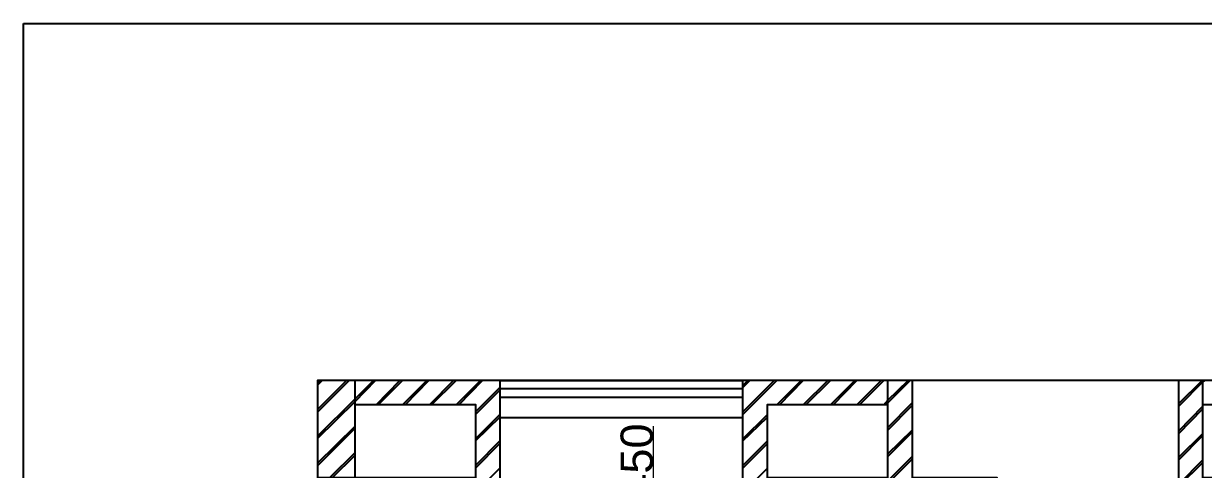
# Model space of a CAD drawing. Header units: millimetres. Extents: x 68955 to 118645, y -193284 to 16474.
# Drawn here: x 78232 to 85534, y -114362 to -111606 of the extents above; entities that cross this region are included whole.
import ezdxf

# ---------------------------------------------------------------- set-up
doc = ezdxf.new("R2010")
doc.units = ezdxf.units.MM
for name, color, linetype, true_color in [('PDF7_0', 7, 'Continuous', 0x535353), ('PDF7_coloum', 7, 'Continuous', 0x767676), ('PDF7_furniture', 7, 'Continuous', 0xab5246), ('PDF7_plan', 7, 'Continuous', 0x989898), ('PDF7_window', 7, 'Continuous', 0x535353)]:
    doc.layers.add(name, color=color, linetype=linetype, true_color=true_color)
doc.layers.add('PDF7_Text', color=7, linetype='Continuous')
doc.styles.add('PDF Arial', font='arial.ttf')

msp = doc.modelspace()

# ---------------------------------------------------------------- linework, layer by layer
at = {"layer": 'PDF7_0', "color": 7, "lineweight": 25}
msp.add_lwpolyline([(78232.3, -111605.675), (97000.499, -111605.675), (97000.499, -128432.9), (78232.3, -128432.9)], close=True, dxfattribs=at)
at = {"layer": 'PDF7_coloum', "lineweight": 25}
for points in [[(80050.686, -113824.515), (80067.031, -113812.256)], [(80050.686, -113992.052), (80230.481, -113812.256)], [(80050.686, -114155.502), (80283.603, -113926.672), (80398.018, -113812.256)], [(80050.686, -113840.86), (80079.29, -113812.256)], [(80050.686, -114008.397), (80246.826, -113812.256)], [(80050.686, -114171.847), (80283.603, -113943.017), (80410.277, -113812.256)], [(80414.363, -113963.448), (80561.469, -113812.256)], [(80426.622, -113963.448), (80577.814, -113812.256)], [(80577.814, -113963.448), (80729.005, -113812.256)], [(80594.159, -113963.448), (80741.264, -113812.256)], [(80745.35, -113963.448), (80892.456, -113812.256)], [(80757.609, -113963.448), (80908.801, -113812.256)], [(80908.801, -113963.448), (81059.993, -113812.256)], [(80925.146, -113963.448), (81072.251, -113812.256)], [(82682.238, -113844.947), (82714.928, -113812.256)], [(82682.238, -114008.397), (82878.379, -113812.256)], [(82682.238, -113857.205), (82727.187, -113812.256)], [(82682.238, -114024.742), (82894.724, -113812.256)], [(82894.724, -113963.448), (83045.916, -113812.256)], [(82911.069, -113963.448), (83058.174, -113812.256)], [(83058.174, -113963.448), (83209.366, -113812.256)], [(83074.52, -113963.448), (83225.711, -113812.256)], [(83225.711, -113963.448), (83376.903, -113812.256)], [(83242.056, -113963.448), (83389.162, -113812.256)], [(83389.162, -113963.448), (83540.353, -113812.256)], [(83405.507, -113963.448), (83556.698, -113812.256)], [(83556.698, -113963.448), (83581.216, -113934.844), (83707.89, -113812.256)], [(83573.043, -113963.448), (83581.216, -113951.189), (83720.149, -113812.256)], [(85383.257, -113955.276), (85526.276, -113812.256)], [(85542.622, -113812.256), (85530.363, -113820.429), (85383.257, -113971.621)], [(81031.389, -114004.311), (81182.58, -113853.119)], [(81031.389, -114020.656), (81182.58, -113869.464)], [(83581.216, -114102.381), (83732.408, -113951.189)], [(83581.216, -114118.726), (83732.408, -113967.534)], [(85383.257, -114122.812), (85530.363, -113971.621)], [(81031.389, -114171.847), (81182.58, -114020.656)], [(81031.389, -114184.106), (81182.58, -114037.001)], [(82682.238, -114175.934), (82833.43, -114024.742)], [(82682.238, -114188.192), (82833.43, -114041.087)], [(85383.257, -114139.157), (85530.363, -113987.966)], [(80050.686, -114323.039), (80283.603, -114094.208)], [(80050.686, -114339.384), (80283.603, -114106.467)], [(83581.216, -114265.831), (83732.408, -114118.726)], [(83581.216, -114282.177), (83732.408, -114130.985)], [(81031.389, -114335.298), (81182.58, -114184.106)], [(81031.389, -114351.643), (81182.58, -114200.451)], [(82682.238, -114339.384), (82833.43, -114188.192)], [(82682.238, -114355.729), (82833.43, -114204.538)], [(85383.257, -114286.263), (85530.363, -114139.157)], [(85383.257, -114302.608), (85530.363, -114151.416)], [(80050.686, -114486.49), (80128.325, -114412.937), (80283.603, -114257.659)], [(80050.686, -114502.835), (80144.67, -114412.937), (80283.603, -114274.004)], [(80892.456, -114641.768), (81182.58, -114351.643)], [(83732.408, -114282.177), (83581.216, -114433.368), (83372.817, -114641.768)], [(83732.408, -114298.522), (83581.216, -114449.713), (83389.162, -114641.768)], [(85530.363, -114302.608), (85383.257, -114453.8), (85191.203, -114641.768)], [(85530.363, -114318.953), (85383.257, -114466.058), (85207.548, -114641.768)], [(82682.238, -114506.921), (82833.43, -114355.729)]]:
    msp.add_lwpolyline(points, dxfattribs=at)
at = {"layer": 'PDF7_furniture', "color": 251, "lineweight": 20, "true_color": 0x535353}
msp.add_lwpolyline([(82130.593, -115091.256), (82130.593, -114641.768), (82130.593, -114094.208)], dxfattribs=at)
at = {"layer": 'PDF7_plan', "color": 251, "lineweight": 25, "true_color": 0x535353}
for points in [[(91161.231, -124019.738), (91161.231, -113812.256), (80050.686, -113812.256), (80050.686, -117943.467), (80050.686, -118715.77)], [(80050.686, -114641.768), (81182.58, -114641.768), (81182.58, -113812.256)], [(80283.603, -114412.937), (80283.603, -113812.256)], [(82682.238, -113812.256), (82682.238, -114641.768), (83581.216, -114641.768)], [(83581.216, -115540.745), (83581.216, -113812.256)], [(83732.408, -113812.256), (83732.408, -114412.937), (84255.449, -114412.937), (84255.449, -114641.768), (83732.408, -114641.768), (83732.408, -117943.467), (83732.408, -118241.764), (83581.216, -118241.764), (83581.216, -116141.426)], [(85530.363, -116141.426), (85530.363, -117943.467), (85383.257, -117943.467), (85383.257, -113812.256)], [(85530.363, -115540.745), (85530.363, -113812.256)], [(80050.686, -114412.937), (81031.389, -114412.937), (81031.389, -113963.448), (80283.603, -113963.448)], [(83581.216, -113963.448), (82833.43, -113963.448), (82833.43, -114412.937), (83581.216, -114412.937)], [(85530.363, -114412.937), (86282.235, -114412.937), (86282.235, -113963.448), (85530.363, -113963.448)]]:
    msp.add_lwpolyline(points, dxfattribs=at)
at = {"layer": 'PDF7_window', "lineweight": 25}
for points in [[(81182.58, -113812.256), (82682.238, -113812.256)], [(81182.58, -113861.292), (82682.238, -113861.292)], [(81182.58, -113914.413), (82682.238, -113914.413)], [(81182.58, -114041.087), (82682.238, -114041.087)]]:
    msp.add_lwpolyline(points, dxfattribs=at)

# ---------------------------------------------------------------- texts
at = {"layer": 'PDF7_Text', "color": 251, "true_color": 0x535353, "insert": (82129.917, -114543.697), "char_height": 199.9725, "attachment_point": 7, "rotation": 90, "style": 'PDF Arial'}
msp.add_mtext('450', dxfattribs=at)

doc.saveas('drawing.dxf')
